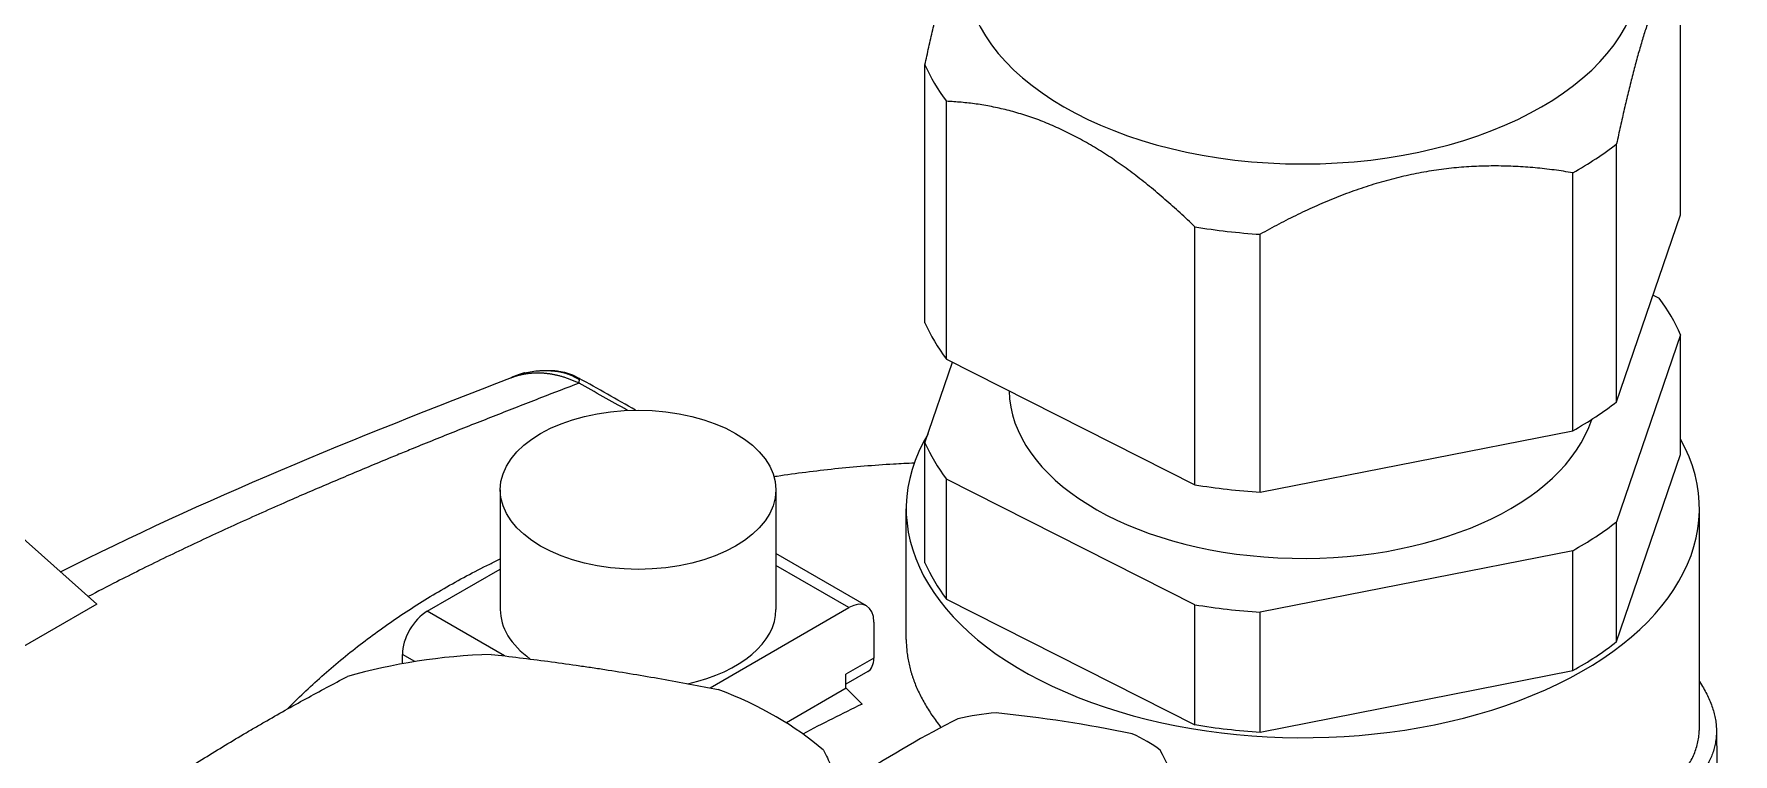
# Model space of a CAD drawing. Header units: millimetres. Extents: x 0 to 8400, y 0 to 5940.
# Drawn here: x 7435.1 to 7499.4, y 5207.3 to 5234.5 of the extents above; entities that cross this region are included whole.
import ezdxf

# ---------------------------------------------------------------- set-up
doc = ezdxf.new("R2010")
doc.units = ezdxf.units.MM
doc.header["$LTSCALE"] = 20
doc.layers.add('Visible', color=7, linetype='Continuous', lineweight=25)
doc.layers.add('Visible Narrow', color=7, linetype='Continuous', lineweight=18)

msp = doc.modelspace()

# ---------------------------------------------------------------- linework, layer by layer
at = {"layer": 'Visible'}
for p, q in [((7497.424, 5227.65), (7497.424, 5237.403)), ((7468.843, 5223.564), (7468.843, 5233.317)), ((7469.656, 5222.186), (7469.656, 5231.939)), ((7495.003, 5220.579), (7495.003, 5230.331)), ((7493.343, 5219.483), (7493.343, 5229.236)), ((7495.003, 5220.579), (7497.424, 5227.65)), ((7479.052, 5217.44), (7479.052, 5227.193)), ((7481.526, 5217.158), (7481.526, 5226.911)), ((7496.382, 5224.607), (7496.611, 5224.492)), ((7497.424, 5223.114), (7495.003, 5216.043)), ((7497.424, 5218.578), (7497.424, 5223.114)), ((7468.843, 5219.028), (7469.884, 5222.071)), ((7469.656, 5222.186), (7479.052, 5217.44)), ((7481.526, 5217.158), (7493.343, 5219.483)), ((7468.843, 5214.492), (7468.843, 5219.028)), ((7495.003, 5211.507), (7497.424, 5218.578)), ((7452.777, 5217.251), (7452.777, 5212.725)), ((7463.206, 5217.251), (7463.206, 5212.725)), ((7479.052, 5212.904), (7469.656, 5217.65)), ((7469.656, 5213.114), (7469.656, 5217.65)), ((7468.133, 5211.593), (7468.133, 5216.535)), ((7498.133, 5208.224), (7498.133, 5216.535)), ((7437.513, 5212.93), (7433.783, 5216.238)), ((7495.003, 5211.507), (7495.003, 5216.043)), ((7466.633, 5212.859), (7463.206, 5214.837)), ((7493.343, 5214.947), (7481.526, 5212.622)), ((7493.343, 5210.411), (7493.343, 5214.947)), ((7450.017, 5212.657), (7452.777, 5214.25)), ((7437.513, 5212.93), (7432.013, 5209.755)), ((7460.712, 5209.759), (7465.966, 5212.793)), ((7469.656, 5213.114), (7479.052, 5208.368)), ((7479.052, 5208.368), (7479.052, 5212.904)), ((7481.526, 5208.086), (7481.526, 5212.622)), ((7466.909, 5212.248), (7466.909, 5210.888)), ((7449.074, 5210.67), (7449.074, 5211.024)), ((7466.679, 5210.379), (7465.848, 5209.899)), ((7465.848, 5209.733), (7465.848, 5210.275)), ((7481.526, 5208.086), (7493.343, 5210.411)), ((7465.864, 5209.743), (7463.599, 5208.435)), ((7465.864, 5209.743), (7465.848, 5209.752)), ((7466.461, 5209.145), (7465.864, 5209.743)), ((7498.779, 5208.151), (7498.858, 5200.769))]:
    msp.add_line(p, q, dxfattribs=at)
for centre, major_axis, ratio, start_param, end_param in [((7483.133, 5236.947), (12.778, 0), 0.57735, 3.141593, 6.283185), ((7483.133, 5235.36), (-14.722, 0), 0.57735, 0.242719, 0.414193), ((7483.133, 5235.36), (14.722, 0), 0.57735, 5.478707, 5.650181), ((7483.133, 5235.36), (14.722, 0), 0.57735, 4.431509, 4.602983), ((7483.133, 5221.071), (14.722, 0), 0.57735, 0.242719, 0.414193), ((7483.133, 5225.607), (-14.722, 0), 0.57735, 0.242719, 0.414193), ((7483.133, 5221.071), (-11.111, 0), 0.57735, 0.012517, 2.959839), ((7483.133, 5225.607), (14.722, 0), 0.57735, 5.478707, 5.650181), ((7483.133, 5216.535), (15, 0), 0.57735, 2.808165, 6.591941), ((7483.133, 5221.071), (-14.722, 0), 0.57735, 0.242719, 0.414193), ((7483.133, 5225.607), (14.722, 0), 0.57735, 4.431509, 4.602983), ((7483.133, 5221.071), (14.722, 0), 0.57735, 5.478707, 5.650181), ((7483.133, 5216.535), (-14.722, 0), 0.57735, 0.242719, 0.414193), ((7450.017, 5211.568), (0.667, 1.155), 0.57735, 0.785398, 2.356194), ((7457.992, 5212.725), (-5.214, 0), 0.57735, 0, 0.672007), ((7457.992, 5212.725), (5.214, 0), 0.57735, 5.082229, 6.283185), ((7465.966, 5211.704), (0.667, 1.155), 0.57735, 5.497787, 7.068583), ((7483.133, 5221.071), (14.722, 0), 0.57735, 4.431509, 4.602983), ((7483.133, 5216.535), (14.722, 0), 0.57735, 5.478707, 5.650181), ((7453.278, 5202.927), (-14.056, 0), 0.57735, 4.772551, 5.175826), ((7466.123, 5211.341), (0.556, -0.962), 0.57735, 0, 0.785398), ((7453.278, 5202.927), (-14.056, 0), 0.57735, 3.725353, 4.128628), ((7507.521, 5089.959), (27.359, -123.94), 0.697902, 3.304926, 3.332741), ((7472.527, 5205.011), (-6.667, 0), 0.57735, 4.861727, 5.086649), ((7474.108, 5172.541), (39.931, -18.532), 0.788675, 1.861116, 1.982236), ((7468.205, 5171.628), (22.011, 38.124), 0.57735, 0.724838, 0.845958), ((7483.133, 5216.535), (14.722, 0), 0.57735, 4.431509, 4.602983), ((7472.527, 5205.011), (6.667, 0), 0.57735, 0.672937, 0.897859), ((7478.43, 5170.046), (-6.73, 43.505), 0.211325, 5.590711, 5.711831)]:
    msp.add_ellipse(centre, major_axis=major_axis, ratio=ratio, start_param=start_param, end_param=end_param, dxfattribs=at)
msp.add_ellipse((7457.992, 5217.251), major_axis=(5.214, 0), ratio=0.57735, dxfattribs=at)
for points, knots in [([(7468.843, 5233.317), (7468.89, 5233.541), (7468.938, 5233.764), (7468.987, 5233.984), (7469.036, 5234.204), (7469.085, 5234.422), (7469.134, 5234.636), (7469.159, 5234.743), (7469.184, 5234.85), (7469.209, 5234.955), (7469.234, 5235.061), (7469.259, 5235.165), (7469.284, 5235.269), (7469.309, 5235.373), (7469.334, 5235.475), (7469.36, 5235.577), (7469.385, 5235.678), (7469.41, 5235.779), (7469.436, 5235.878), (7469.461, 5235.977), (7469.487, 5236.075), (7469.512, 5236.172), (7469.538, 5236.269), (7469.564, 5236.364), (7469.589, 5236.458), (7469.615, 5236.552), (7469.641, 5236.645), (7469.666, 5236.736), (7469.692, 5236.828), (7469.718, 5236.917), (7469.744, 5237.006), (7469.77, 5237.094), (7469.795, 5237.181), (7469.821, 5237.266), (7469.847, 5237.351), (7469.873, 5237.435), (7469.899, 5237.517), (7469.925, 5237.599), (7469.951, 5237.68), (7469.977, 5237.758), (7470.002, 5237.837), (7470.028, 5237.914), (7470.054, 5237.99), (7470.08, 5238.065), (7470.106, 5238.139), (7470.132, 5238.212), (7470.158, 5238.284), (7470.184, 5238.355), (7470.21, 5238.424), (7470.236, 5238.493), (7470.261, 5238.561), (7470.287, 5238.626), (7470.313, 5238.692), (7470.339, 5238.756), (7470.365, 5238.819), (7470.391, 5238.881), (7470.417, 5238.942), (7470.442, 5239.001), (7470.468, 5239.06), (7470.494, 5239.118), (7470.52, 5239.173), (7470.545, 5239.229), (7470.571, 5239.283), (7470.596, 5239.336), (7470.622, 5239.388), (7470.647, 5239.439), (7470.673, 5239.489), (7470.698, 5239.538), (7470.724, 5239.585), (7470.749, 5239.632), (7470.774, 5239.678), (7470.799, 5239.722), (7470.824, 5239.765), (7470.849, 5239.808), (7470.874, 5239.85), (7470.899, 5239.89), (7470.924, 5239.93), (7470.949, 5239.968), (7470.973, 5240.005), (7470.998, 5240.042), (7471.022, 5240.078), (7471.047, 5240.112), (7471.071, 5240.147), (7471.095, 5240.18), (7471.119, 5240.212), (7471.123, 5240.216), (7471.126, 5240.221), (7471.13, 5240.225)], [0, 0, 0, 0, 0.722756, 0.722756, 0.722756, 1.448845, 1.448845, 1.448845, 1.812603, 1.812603, 1.812603, 2.176577, 2.176577, 2.176577, 2.540594, 2.540594, 2.540594, 2.904496, 2.904496, 2.904496, 3.268148, 3.268148, 3.268148, 3.631435, 3.631435, 3.631435, 3.994266, 3.994266, 3.994266, 4.356578, 4.356578, 4.356578, 4.718339, 4.718339, 4.718339, 5.079553, 5.079553, 5.079553, 5.440261, 5.440261, 5.440261, 5.800606, 5.800606, 5.800606, 6.161287, 6.161287, 6.161287, 6.522511, 6.522511, 6.522511, 6.884273, 6.884273, 6.884273, 7.246531, 7.246531, 7.246531, 7.609213, 7.609213, 7.609213, 7.972215, 7.972215, 7.972215, 8.335411, 8.335411, 8.335411, 8.698655, 8.698655, 8.698655, 9.06178, 9.06178, 9.06178, 9.424603, 9.424603, 9.424603, 9.786929, 9.786929, 9.786929, 10.14855, 10.14855, 10.14855, 10.50925, 10.50925, 10.50925, 10.869506, 10.869506, 10.869506, 10.920402, 10.920402, 10.920402, 10.920402]), ([(7497.424, 5237.403), (7497.376, 5237.349), (7497.328, 5237.29), (7497.28, 5237.226), (7497.231, 5237.162), (7497.182, 5237.093), (7497.132, 5237.018), (7497.107, 5236.98), (7497.083, 5236.941), (7497.058, 5236.901), (7497.033, 5236.861), (7497.008, 5236.819), (7496.983, 5236.776), (7496.957, 5236.733), (7496.932, 5236.688), (7496.907, 5236.642), (7496.882, 5236.595), (7496.856, 5236.547), (7496.831, 5236.498), (7496.805, 5236.448), (7496.78, 5236.397), (7496.754, 5236.345), (7496.729, 5236.292), (7496.703, 5236.238), (7496.677, 5236.182), (7496.652, 5236.126), (7496.626, 5236.068), (7496.6, 5236.009), (7496.574, 5235.95), (7496.549, 5235.889), (7496.523, 5235.827), (7496.497, 5235.764), (7496.471, 5235.7), (7496.445, 5235.634), (7496.419, 5235.568), (7496.393, 5235.501), (7496.368, 5235.432), (7496.342, 5235.363), (7496.316, 5235.292), (7496.29, 5235.22), (7496.264, 5235.147), (7496.238, 5235.073), (7496.212, 5234.998), (7496.186, 5234.922), (7496.161, 5234.845), (7496.135, 5234.766), (7496.109, 5234.687), (7496.083, 5234.606), (7496.057, 5234.524), (7496.031, 5234.441), (7496.005, 5234.357), (7495.979, 5234.272), (7495.953, 5234.187), (7495.927, 5234.099), (7495.902, 5234.011), (7495.876, 5233.922), (7495.85, 5233.832), (7495.824, 5233.741), (7495.798, 5233.649), (7495.773, 5233.557), (7495.747, 5233.462), (7495.721, 5233.368), (7495.696, 5233.273), (7495.67, 5233.176), (7495.645, 5233.079), (7495.619, 5232.981), (7495.594, 5232.882), (7495.568, 5232.783), (7495.543, 5232.683), (7495.518, 5232.581), (7495.492, 5232.48), (7495.467, 5232.378), (7495.442, 5232.274), (7495.417, 5232.171), (7495.392, 5232.067), (7495.367, 5231.962), (7495.343, 5231.857), (7495.318, 5231.751), (7495.293, 5231.644), (7495.269, 5231.538), (7495.244, 5231.43), (7495.22, 5231.323), (7495.196, 5231.215), (7495.171, 5231.106), (7495.147, 5230.997), (7495.099, 5230.778), (7495.051, 5230.556), (7495.003, 5230.331)], [0, 0, 0, 0, 0.722756, 0.722756, 0.722756, 1.448845, 1.448845, 1.448845, 1.812603, 1.812603, 1.812603, 2.176577, 2.176577, 2.176577, 2.540594, 2.540594, 2.540594, 2.904496, 2.904496, 2.904496, 3.268148, 3.268148, 3.268148, 3.631435, 3.631435, 3.631435, 3.994266, 3.994266, 3.994266, 4.356578, 4.356578, 4.356578, 4.718339, 4.718339, 4.718339, 5.079553, 5.079553, 5.079553, 5.440261, 5.440261, 5.440261, 5.800606, 5.800606, 5.800606, 6.161287, 6.161287, 6.161287, 6.522511, 6.522511, 6.522511, 6.884273, 6.884273, 6.884273, 7.246531, 7.246531, 7.246531, 7.609213, 7.609213, 7.609213, 7.972215, 7.972215, 7.972215, 8.335411, 8.335411, 8.335411, 8.698655, 8.698655, 8.698655, 9.06178, 9.06178, 9.06178, 9.424603, 9.424603, 9.424603, 9.786929, 9.786929, 9.786929, 10.14855, 10.14855, 10.14855, 10.50925, 10.50925, 10.50925, 10.869506, 10.869506, 10.869506, 11.590283, 11.590283, 11.590283, 11.590283]), ([(7479.052, 5227.193), (7478.867, 5227.371), (7478.68, 5227.548), (7478.492, 5227.721), (7478.303, 5227.895), (7478.112, 5228.065), (7477.92, 5228.232), (7477.824, 5228.315), (7477.727, 5228.398), (7477.631, 5228.48), (7477.534, 5228.561), (7477.436, 5228.642), (7477.339, 5228.721), (7477.241, 5228.801), (7477.143, 5228.879), (7477.045, 5228.956), (7476.947, 5229.033), (7476.848, 5229.109), (7476.75, 5229.184), (7476.651, 5229.259), (7476.552, 5229.332), (7476.453, 5229.405), (7476.353, 5229.477), (7476.254, 5229.548), (7476.154, 5229.617), (7476.054, 5229.687), (7475.955, 5229.755), (7475.855, 5229.821), (7475.755, 5229.888), (7475.654, 5229.953), (7475.554, 5230.016), (7475.454, 5230.08), (7475.354, 5230.142), (7475.253, 5230.202), (7475.153, 5230.263), (7475.053, 5230.321), (7474.952, 5230.379), (7474.852, 5230.436), (7474.751, 5230.491), (7474.651, 5230.545), (7474.55, 5230.599), (7474.45, 5230.652), (7474.35, 5230.702), (7474.249, 5230.753), (7474.149, 5230.802), (7474.048, 5230.85), (7473.947, 5230.897), (7473.847, 5230.943), (7473.746, 5230.987), (7473.646, 5231.031), (7473.545, 5231.074), (7473.445, 5231.115), (7473.344, 5231.156), (7473.244, 5231.195), (7473.143, 5231.233), (7473.043, 5231.27), (7472.943, 5231.306), (7472.843, 5231.341), (7472.743, 5231.375), (7472.643, 5231.408), (7472.543, 5231.439), (7472.443, 5231.47), (7472.344, 5231.5), (7472.245, 5231.527), (7472.146, 5231.555), (7472.047, 5231.582), (7471.948, 5231.607), (7471.85, 5231.632), (7471.751, 5231.655), (7471.653, 5231.677), (7471.555, 5231.699), (7471.458, 5231.719), (7471.361, 5231.738), (7471.263, 5231.757), (7471.167, 5231.774), (7471.07, 5231.791), (7470.974, 5231.807), (7470.878, 5231.822), (7470.782, 5231.835), (7470.687, 5231.849), (7470.592, 5231.861), (7470.498, 5231.872), (7470.403, 5231.883), (7470.309, 5231.892), (7470.215, 5231.901), (7470.027, 5231.918), (7469.841, 5231.931), (7469.656, 5231.939)], [0, 0, 0, 0, 0.722756, 0.722756, 0.722756, 1.448845, 1.448845, 1.448845, 1.812603, 1.812603, 1.812603, 2.176577, 2.176577, 2.176577, 2.540594, 2.540594, 2.540594, 2.904496, 2.904496, 2.904496, 3.268148, 3.268148, 3.268148, 3.631435, 3.631435, 3.631435, 3.994266, 3.994266, 3.994266, 4.356578, 4.356578, 4.356578, 4.718339, 4.718339, 4.718339, 5.079553, 5.079553, 5.079553, 5.440261, 5.440261, 5.440261, 5.800606, 5.800606, 5.800606, 6.161287, 6.161287, 6.161287, 6.522511, 6.522511, 6.522511, 6.884273, 6.884273, 6.884273, 7.246531, 7.246531, 7.246531, 7.609213, 7.609213, 7.609213, 7.972215, 7.972215, 7.972215, 8.335411, 8.335411, 8.335411, 8.698655, 8.698655, 8.698655, 9.06178, 9.06178, 9.06178, 9.424603, 9.424603, 9.424603, 9.786929, 9.786929, 9.786929, 10.14855, 10.14855, 10.14855, 10.50925, 10.50925, 10.50925, 10.869506, 10.869506, 10.869506, 11.590283, 11.590283, 11.590283, 11.590283]), ([(7493.343, 5229.236), (7493.11, 5229.275), (7492.875, 5229.311), (7492.638, 5229.342), (7492.4, 5229.373), (7492.161, 5229.401), (7491.919, 5229.423), (7491.798, 5229.434), (7491.677, 5229.444), (7491.555, 5229.453), (7491.433, 5229.461), (7491.311, 5229.469), (7491.188, 5229.475), (7491.065, 5229.481), (7490.942, 5229.485), (7490.819, 5229.489), (7490.695, 5229.492), (7490.571, 5229.494), (7490.447, 5229.494), (7490.323, 5229.495), (7490.198, 5229.494), (7490.073, 5229.491), (7489.949, 5229.489), (7489.823, 5229.485), (7489.698, 5229.479), (7489.573, 5229.473), (7489.447, 5229.466), (7489.321, 5229.458), (7489.196, 5229.449), (7489.07, 5229.439), (7488.944, 5229.427), (7488.818, 5229.415), (7488.692, 5229.401), (7488.565, 5229.386), (7488.439, 5229.371), (7488.313, 5229.354), (7488.187, 5229.336), (7488.06, 5229.318), (7487.934, 5229.298), (7487.808, 5229.276), (7487.681, 5229.254), (7487.555, 5229.231), (7487.429, 5229.206), (7487.302, 5229.181), (7487.176, 5229.155), (7487.049, 5229.126), (7486.923, 5229.098), (7486.796, 5229.068), (7486.67, 5229.037), (7486.543, 5229.005), (7486.417, 5228.972), (7486.29, 5228.938), (7486.164, 5228.903), (7486.038, 5228.867), (7485.912, 5228.829), (7485.785, 5228.791), (7485.659, 5228.751), (7485.534, 5228.711), (7485.408, 5228.67), (7485.282, 5228.627), (7485.157, 5228.583), (7485.031, 5228.539), (7484.906, 5228.494), (7484.782, 5228.447), (7484.657, 5228.401), (7484.533, 5228.353), (7484.409, 5228.303), (7484.284, 5228.254), (7484.161, 5228.203), (7484.038, 5228.152), (7483.915, 5228.1), (7483.792, 5228.047), (7483.67, 5227.992), (7483.547, 5227.938), (7483.426, 5227.883), (7483.304, 5227.827), (7483.183, 5227.77), (7483.063, 5227.713), (7482.943, 5227.655), (7482.823, 5227.596), (7482.703, 5227.537), (7482.584, 5227.477), (7482.465, 5227.417), (7482.347, 5227.355), (7482.229, 5227.293), (7481.993, 5227.169), (7481.759, 5227.042), (7481.526, 5226.911)], [0, 0, 0, 0, 0.722756, 0.722756, 0.722756, 1.448845, 1.448845, 1.448845, 1.812603, 1.812603, 1.812603, 2.176577, 2.176577, 2.176577, 2.540594, 2.540594, 2.540594, 2.904496, 2.904496, 2.904496, 3.268148, 3.268148, 3.268148, 3.631435, 3.631435, 3.631435, 3.994266, 3.994266, 3.994266, 4.356578, 4.356578, 4.356578, 4.718339, 4.718339, 4.718339, 5.079553, 5.079553, 5.079553, 5.440261, 5.440261, 5.440261, 5.800606, 5.800606, 5.800606, 6.161287, 6.161287, 6.161287, 6.522511, 6.522511, 6.522511, 6.884273, 6.884273, 6.884273, 7.246531, 7.246531, 7.246531, 7.609213, 7.609213, 7.609213, 7.972215, 7.972215, 7.972215, 8.335411, 8.335411, 8.335411, 8.698655, 8.698655, 8.698655, 9.06178, 9.06178, 9.06178, 9.424603, 9.424603, 9.424603, 9.786929, 9.786929, 9.786929, 10.14855, 10.14855, 10.14855, 10.50925, 10.50925, 10.50925, 10.869506, 10.869506, 10.869506, 11.590283, 11.590283, 11.590283, 11.590283]), ([(7453.183, 5221.486), (7453.185, 5221.487), (7453.187, 5221.488), (7453.191, 5221.49), (7453.194, 5221.491), (7453.2, 5221.493), (7453.203, 5221.495), (7453.211, 5221.498), (7453.216, 5221.5), (7453.228, 5221.505), (7453.236, 5221.509), (7453.258, 5221.518), (7453.272, 5221.523), (7453.315, 5221.541), (7453.344, 5221.553), (7453.445, 5221.591), (7453.514, 5221.615), (7453.624, 5221.649), (7453.666, 5221.66), (7453.707, 5221.671)], [0.01053487, 0.01053487, 0.01053487, 0.01053487, 0.01130984, 0.01130984, 0.01212049, 0.01212049, 0.01307441, 0.01307441, 0.0144526, 0.0144526, 0.01675505, 0.01675505, 0.02118175, 0.02118175, 0.03100513, 0.03100513, 0.0560625, 0.0560625, 0.07136828, 0.07136828, 0.07136828, 0.07136828]), ([(7454.265, 5221.754), (7454.361, 5221.759), (7454.472, 5221.762), (7454.658, 5221.763), (7454.727, 5221.762), (7454.861, 5221.754), (7454.926, 5221.748), (7455.185, 5221.713), (7455.384, 5221.655), (7455.645, 5221.528), (7455.71, 5221.493), (7455.764, 5221.463)], [0, 0, 0, 0, 0.0313888, 0.0313888, 0.0569262, 0.0569262, 0.0828443, 0.0828443, 0.1611601, 0.1611601, 0.1840093, 0.1840093, 0.1840093, 0.1840093]), ([(7463.134, 5217.75), (7463.173, 5217.757), (7463.212, 5217.763), (7463.252, 5217.769), (7463.611, 5217.824), (7463.973, 5217.875), (7464.336, 5217.921), (7464.699, 5217.968), (7465.065, 5218.01), (7465.432, 5218.049), (7465.798, 5218.087), (7466.167, 5218.122), (7466.537, 5218.152), (7466.907, 5218.182), (7467.278, 5218.208), (7467.651, 5218.231), (7467.913, 5218.246), (7468.175, 5218.26), (7468.438, 5218.271)], [48.278409, 48.278409, 48.278409, 48.278409, 48.396182, 48.396182, 48.396182, 49.476385, 49.476385, 49.476385, 50.556266, 50.556266, 50.556266, 51.635371, 51.635371, 51.635371, 52.713246, 52.713246, 52.713246, 53.469213, 53.469213, 53.469213, 53.469213]), ([(7444.735, 5208.966), (7444.934, 5209.169), (7445.137, 5209.369), (7445.344, 5209.567), (7445.568, 5209.781), (7445.797, 5209.991), (7446.03, 5210.198), (7446.262, 5210.405), (7446.499, 5210.608), (7446.74, 5210.808), (7446.981, 5211.008), (7447.227, 5211.203), (7447.476, 5211.396), (7447.725, 5211.588), (7447.978, 5211.776), (7448.234, 5211.96), (7448.491, 5212.145), (7448.752, 5212.326), (7449.017, 5212.503), (7449.282, 5212.68), (7449.55, 5212.853), (7449.823, 5213.023), (7450.096, 5213.192), (7450.372, 5213.358), (7450.652, 5213.519), (7450.933, 5213.681), (7451.217, 5213.839), (7451.504, 5213.993), (7451.792, 5214.147), (7452.083, 5214.297), (7452.378, 5214.443), (7452.51, 5214.508), (7452.643, 5214.573), (7452.777, 5214.637)], [25.935742, 25.935742, 25.935742, 25.935742, 26.931051, 26.931051, 26.931051, 28.008461, 28.008461, 28.008461, 29.084094, 29.084094, 29.084094, 30.157612, 30.157612, 30.157612, 31.228726, 31.228726, 31.228726, 32.298734, 32.298734, 32.298734, 33.368709, 33.368709, 33.368709, 34.43866, 34.43866, 34.43866, 35.508608, 35.508608, 35.508608, 36.578594, 36.578594, 36.578594, 37.059155, 37.059155, 37.059155, 37.059155]), ([(7468.133, 5211.593), (7468.133, 5211.564), (7468.134, 5211.536), (7468.134, 5211.508), (7468.136, 5211.433), (7468.139, 5211.357), (7468.145, 5211.281), (7468.151, 5211.206), (7468.158, 5211.13), (7468.168, 5211.054), (7468.178, 5210.978), (7468.19, 5210.902), (7468.204, 5210.826), (7468.218, 5210.75), (7468.234, 5210.674), (7468.252, 5210.598), (7468.269, 5210.522), (7468.289, 5210.446), (7468.311, 5210.37), (7468.322, 5210.332), (7468.334, 5210.294), (7468.346, 5210.256), (7468.358, 5210.218), (7468.37, 5210.18), (7468.383, 5210.143), (7468.409, 5210.067), (7468.437, 5209.991), (7468.467, 5209.915), (7468.497, 5209.839), (7468.529, 5209.763), (7468.564, 5209.687), (7468.598, 5209.611), (7468.634, 5209.535), (7468.672, 5209.459), (7468.71, 5209.383), (7468.75, 5209.308), (7468.793, 5209.232), (7468.835, 5209.157), (7468.879, 5209.081), (7468.925, 5209.006), (7468.971, 5208.931), (7469.02, 5208.856), (7469.07, 5208.781), (7469.12, 5208.707), (7469.172, 5208.632), (7469.226, 5208.558), (7469.28, 5208.484), (7469.336, 5208.41), (7469.393, 5208.337), (7469.413, 5208.312), (7469.433, 5208.287), (7469.452, 5208.263)], [32.255774, 32.255774, 32.255774, 32.255774, 32.40149, 32.40149, 32.40149, 32.790688, 32.790688, 32.790688, 33.179475, 33.179475, 33.179475, 33.56769, 33.56769, 33.56769, 33.955178, 33.955178, 33.955178, 34.341796, 34.341796, 34.341796, 34.534742, 34.534742, 34.534742, 34.727739, 34.727739, 34.727739, 35.114412, 35.114412, 35.114412, 35.501878, 35.501878, 35.501878, 35.889991, 35.889991, 35.889991, 36.278595, 36.278595, 36.278595, 36.667526, 36.667526, 36.667526, 37.056616, 37.056616, 37.056616, 37.445696, 37.445696, 37.445696, 37.834595, 37.834595, 37.834595, 37.965566, 37.965566, 37.965566, 37.965566]), ([(7452.433, 5211.027), (7452.79, 5210.987), (7453.148, 5210.945), (7453.506, 5210.901), (7453.864, 5210.857), (7454.222, 5210.811), (7454.58, 5210.764), (7454.938, 5210.716), (7455.296, 5210.667), (7455.654, 5210.615), (7455.833, 5210.589), (7456.012, 5210.563), (7456.191, 5210.537), (7456.371, 5210.51), (7456.55, 5210.483), (7456.729, 5210.455), (7457.087, 5210.399), (7457.445, 5210.342), (7457.803, 5210.283), (7458.161, 5210.223), (7458.519, 5210.162), (7458.877, 5210.099), (7459.235, 5210.036), (7459.593, 5209.971), (7459.951, 5209.904), (7460.309, 5209.837), (7460.667, 5209.768), (7461.025, 5209.698)], [0, 0, 0, 0, 1.001074, 1.001074, 1.001074, 2.00226, 2.00226, 2.00226, 3.003465, 3.003465, 3.003465, 3.504049, 3.504049, 3.504049, 4.004609, 4.004609, 4.004609, 5.005639, 5.005639, 5.005639, 6.006706, 6.006706, 6.006706, 7.00786, 7.00786, 7.00786, 8.009049, 8.009049, 8.009049, 8.009049]), ([(7440.705, 5206.554), (7440.966, 5206.72), (7441.228, 5206.885), (7441.49, 5207.048), (7441.752, 5207.211), (7442.014, 5207.372), (7442.277, 5207.531), (7442.539, 5207.69), (7442.801, 5207.847), (7443.063, 5208.003), (7443.194, 5208.08), (7443.325, 5208.157), (7443.456, 5208.234), (7443.587, 5208.311), (7443.719, 5208.387), (7443.85, 5208.463), (7444.112, 5208.614), (7444.374, 5208.763), (7444.636, 5208.911), (7444.898, 5209.058), (7445.16, 5209.204), (7445.422, 5209.347), (7445.685, 5209.491), (7445.947, 5209.632), (7446.209, 5209.772), (7446.471, 5209.912), (7446.733, 5210.05), (7446.994, 5210.186)], [0, 0, 0, 0, 1.001074, 1.001074, 1.001074, 2.00226, 2.00226, 2.00226, 3.003465, 3.003465, 3.003465, 3.504049, 3.504049, 3.504049, 4.004609, 4.004609, 4.004609, 5.005639, 5.005639, 5.005639, 6.006706, 6.006706, 6.006706, 7.00786, 7.00786, 7.00786, 8.009049, 8.009049, 8.009049, 8.009049]), ([(7498.133, 5209.996), (7498.187, 5209.916), (7498.237, 5209.836), (7498.284, 5209.756), (7498.33, 5209.679), (7498.372, 5209.602), (7498.411, 5209.525), (7498.451, 5209.449), (7498.487, 5209.372), (7498.52, 5209.296), (7498.553, 5209.219), (7498.583, 5209.143), (7498.61, 5209.067), (7498.636, 5208.991), (7498.66, 5208.916), (7498.68, 5208.84), (7498.701, 5208.765), (7498.718, 5208.69), (7498.732, 5208.616), (7498.746, 5208.541), (7498.757, 5208.467), (7498.765, 5208.393), (7498.772, 5208.319), (7498.777, 5208.246), (7498.778, 5208.173), (7498.78, 5208.1), (7498.778, 5208.027), (7498.773, 5207.955), (7498.768, 5207.883), (7498.76, 5207.811), (7498.749, 5207.74), (7498.744, 5207.705), (7498.738, 5207.669), (7498.73, 5207.634), (7498.723, 5207.599), (7498.716, 5207.564), (7498.707, 5207.529), (7498.69, 5207.458), (7498.669, 5207.388), (7498.646, 5207.319), (7498.623, 5207.249), (7498.596, 5207.18), (7498.567, 5207.111), (7498.537, 5207.042), (7498.504, 5206.974), (7498.468, 5206.906), (7498.433, 5206.838), (7498.394, 5206.77), (7498.352, 5206.703), (7498.31, 5206.636), (7498.265, 5206.57), (7498.217, 5206.504), (7498.169, 5206.438), (7498.118, 5206.372), (7498.064, 5206.307), (7498.009, 5206.242), (7497.952, 5206.177), (7497.892, 5206.114), (7497.833, 5206.05), (7497.77, 5205.986), (7497.704, 5205.924), (7497.638, 5205.861), (7497.57, 5205.799), (7497.498, 5205.738), (7497.427, 5205.676), (7497.353, 5205.616), (7497.276, 5205.556), (7497.199, 5205.496), (7497.119, 5205.436), (7497.037, 5205.378), (7496.996, 5205.349), (7496.954, 5205.319), (7496.912, 5205.29), (7496.869, 5205.262), (7496.826, 5205.233), (7496.782, 5205.204), (7496.694, 5205.147), (7496.604, 5205.09), (7496.511, 5205.034), (7496.417, 5204.978), (7496.321, 5204.923), (7496.223, 5204.868), (7496.124, 5204.814), (7496.023, 5204.76), (7495.919, 5204.706), (7495.815, 5204.653), (7495.709, 5204.601), (7495.6, 5204.549), (7495.492, 5204.498), (7495.38, 5204.447), (7495.267, 5204.397), (7495.153, 5204.347), (7495.037, 5204.298), (7494.919, 5204.249), (7494.8, 5204.201), (7494.679, 5204.153), (7494.556, 5204.106), (7494.433, 5204.06), (7494.307, 5204.014), (7494.179, 5203.969)], [16.462493, 16.462493, 16.462493, 16.462493, 16.977056, 16.977056, 16.977056, 17.476159, 17.476159, 17.476159, 17.976163, 17.976163, 17.976163, 18.476785, 18.476785, 18.476785, 18.97772, 18.97772, 18.97772, 19.478652, 19.478652, 19.478652, 19.979255, 19.979255, 19.979255, 20.479202, 20.479202, 20.479202, 20.978172, 20.978172, 20.978172, 21.475853, 21.475853, 21.475853, 21.724121, 21.724121, 21.724121, 21.972446, 21.972446, 21.972446, 22.470175, 22.470175, 22.470175, 22.969147, 22.969147, 22.969147, 23.469105, 23.469105, 23.469105, 23.969769, 23.969769, 23.969769, 24.470851, 24.470851, 24.470851, 24.97205, 24.97205, 24.97205, 25.473065, 25.473065, 25.473065, 25.973598, 25.973598, 25.973598, 26.473358, 26.473358, 26.473358, 26.972066, 26.972066, 26.972066, 27.469467, 27.469467, 27.469467, 27.71765, 27.71765, 27.71765, 27.96591, 27.96591, 27.96591, 28.462855, 28.462855, 28.462855, 28.960125, 28.960125, 28.960125, 29.45743, 29.45743, 29.45743, 29.954485, 29.954485, 29.954485, 30.451011, 30.451011, 30.451011, 30.947254, 30.947254, 30.947254, 31.443467, 31.443467, 31.443467, 31.939661, 31.939661, 31.939661, 31.939661]), ([(7480.222, 5203.228), (7480.42, 5203.198), (7480.62, 5203.17), (7480.82, 5203.144), (7481.02, 5203.118), (7481.221, 5203.094), (7481.422, 5203.072), (7481.623, 5203.05), (7481.824, 5203.03), (7482.025, 5203.012), (7482.226, 5202.994), (7482.427, 5202.978), (7482.628, 5202.964), (7482.728, 5202.957), (7482.829, 5202.95), (7482.929, 5202.944), (7483.029, 5202.938), (7483.13, 5202.932), (7483.23, 5202.927), (7483.431, 5202.917), (7483.632, 5202.908), (7483.833, 5202.901), (7484.035, 5202.895), (7484.236, 5202.89), (7484.437, 5202.887), (7484.639, 5202.884), (7484.84, 5202.883), (7485.04, 5202.884), (7485.241, 5202.884), (7485.441, 5202.887), (7485.64, 5202.891), (7485.839, 5202.896), (7486.038, 5202.902), (7486.236, 5202.91), (7486.433, 5202.918), (7486.63, 5202.927), (7486.826, 5202.939), (7487.021, 5202.95), (7487.216, 5202.963), (7487.409, 5202.978), (7487.601, 5202.993), (7487.793, 5203.009), (7487.983, 5203.028), (7488.172, 5203.046), (7488.361, 5203.065), (7488.547, 5203.087), (7488.64, 5203.097), (7488.733, 5203.108), (7488.825, 5203.12), (7488.917, 5203.131), (7489.009, 5203.143), (7489.101, 5203.155), (7489.284, 5203.179), (7489.465, 5203.205), (7489.645, 5203.233), (7489.825, 5203.26), (7490.003, 5203.289), (7490.179, 5203.319), (7490.355, 5203.35), (7490.529, 5203.381), (7490.701, 5203.415), (7490.873, 5203.448), (7491.043, 5203.482), (7491.21, 5203.518), (7491.377, 5203.554), (7491.542, 5203.591), (7491.705, 5203.63), (7491.868, 5203.669), (7492.029, 5203.709), (7492.187, 5203.75), (7492.345, 5203.791), (7492.5, 5203.833), (7492.653, 5203.877), (7492.806, 5203.921), (7492.956, 5203.965), (7493.104, 5204.011), (7493.252, 5204.057), (7493.397, 5204.105), (7493.539, 5204.153), (7493.681, 5204.201), (7493.821, 5204.251), (7493.957, 5204.301), (7494.094, 5204.352), (7494.228, 5204.403), (7494.358, 5204.456), (7494.489, 5204.509), (7494.617, 5204.563), (7494.742, 5204.617), (7494.866, 5204.672), (7494.988, 5204.728), (7495.107, 5204.785), (7495.166, 5204.813), (7495.224, 5204.842), (7495.282, 5204.87), (7495.34, 5204.899), (7495.397, 5204.928), (7495.453, 5204.958), (7495.565, 5205.016), (7495.674, 5205.076), (7495.78, 5205.137), (7495.886, 5205.197), (7495.989, 5205.259), (7496.089, 5205.322), (7496.188, 5205.384), (7496.285, 5205.448), (7496.377, 5205.512), (7496.47, 5205.577), (7496.56, 5205.642), (7496.646, 5205.708), (7496.732, 5205.774), (7496.814, 5205.841), (7496.893, 5205.909), (7496.972, 5205.977), (7497.047, 5206.045), (7497.119, 5206.115), (7497.19, 5206.184), (7497.258, 5206.254), (7497.322, 5206.324), (7497.386, 5206.395), (7497.446, 5206.466), (7497.503, 5206.538), (7497.559, 5206.61), (7497.612, 5206.682), (7497.661, 5206.755), (7497.71, 5206.828), (7497.755, 5206.901), (7497.796, 5206.975), (7497.838, 5207.049), (7497.875, 5207.124), (7497.909, 5207.199), (7497.943, 5207.274), (7497.973, 5207.351), (7497.999, 5207.427), (7498.026, 5207.504), (7498.048, 5207.581), (7498.067, 5207.659), (7498.085, 5207.737), (7498.1, 5207.816), (7498.111, 5207.895), (7498.122, 5207.974), (7498.129, 5208.054), (7498.132, 5208.134), (7498.133, 5208.164), (7498.133, 5208.194), (7498.133, 5208.224)], [0, 0, 0, 0, 0.547644, 0.547644, 0.547644, 1.094741, 1.094741, 1.094741, 1.640833, 1.640833, 1.640833, 2.185491, 2.185491, 2.185491, 2.457159, 2.457159, 2.457159, 2.728789, 2.728789, 2.728789, 3.27345, 3.27345, 3.27345, 3.819671, 3.819671, 3.819671, 4.367033, 4.367033, 4.367033, 4.915084, 4.915084, 4.915084, 5.463354, 5.463354, 5.463354, 6.011361, 6.011361, 6.011361, 6.558632, 6.558632, 6.558632, 7.104713, 7.104713, 7.104713, 7.649179, 7.649179, 7.649179, 7.920721, 7.920721, 7.920721, 8.192309, 8.192309, 8.192309, 8.736022, 8.736022, 8.736022, 9.280095, 9.280095, 9.280095, 9.824087, 9.824087, 9.824087, 10.367559, 10.367559, 10.367559, 10.910508, 10.910508, 10.910508, 11.453615, 11.453615, 11.453615, 11.996536, 11.996536, 11.996536, 12.539395, 12.539395, 12.539395, 13.082219, 13.082219, 13.082219, 13.625021, 13.625021, 13.625021, 14.167842, 14.167842, 14.167842, 14.710926, 14.710926, 14.710926, 15.254109, 15.254109, 15.254109, 15.525609, 15.525609, 15.525609, 15.797128, 15.797128, 15.797128, 16.341468, 16.341468, 16.341468, 16.887358, 16.887358, 16.887358, 17.434433, 17.434433, 17.434433, 17.982297, 17.982297, 17.982297, 18.53053, 18.53053, 18.53053, 19.078704, 19.078704, 19.078704, 19.626388, 19.626388, 19.626388, 20.173162, 20.173162, 20.173162, 20.718623, 20.718623, 20.718623, 21.2624, 21.2624, 21.2624, 21.806164, 21.806164, 21.806164, 22.351644, 22.351644, 22.351644, 22.898431, 22.898431, 22.898431, 23.446093, 23.446093, 23.446093, 23.994184, 23.994184, 23.994184, 24.198406, 24.198406, 24.198406, 24.198406]), ([(7465.006, 5207.399), (7465.101, 5207.208), (7465.197, 5207.015), (7465.293, 5206.82), (7465.389, 5206.624), (7465.485, 5206.427), (7465.581, 5206.229), (7465.677, 5206.03), (7465.773, 5205.829), (7465.869, 5205.626), (7465.917, 5205.525), (7465.965, 5205.423), (7466.013, 5205.32), (7466.061, 5205.218), (7466.109, 5205.115), (7466.157, 5205.012), (7466.253, 5204.805), (7466.349, 5204.596), (7466.445, 5204.385), (7466.54, 5204.175), (7466.636, 5203.962), (7466.732, 5203.747), (7466.828, 5203.533), (7466.924, 5203.317), (7467.02, 5203.098), (7467.116, 5202.88), (7467.212, 5202.66), (7467.308, 5202.439)], [0, 0, 0, 0, 1.001074, 1.001074, 1.001074, 2.00226, 2.00226, 2.00226, 3.003465, 3.003465, 3.003465, 3.504049, 3.504049, 3.504049, 4.004609, 4.004609, 4.004609, 5.005639, 5.005639, 5.005639, 6.006706, 6.006706, 6.006706, 7.00786, 7.00786, 7.00786, 8.009049, 8.009049, 8.009049, 8.009049])]:
    msp.add_open_spline(points, degree=3, knots=knots, dxfattribs=at)
for points, degree in [([(7453.707, 5221.671), (7453.881, 5221.716), (7454.075, 5221.742), (7454.265, 5221.754)], 3), ([(7436.145, 5214.143), (7441.509, 5216.867), (7447.323, 5219.234), (7453.203, 5221.494)], 3), ([(7457.897, 5220.262), (7457.186, 5220.662), (7456.475, 5221.063), (7455.763, 5221.463)], 3), ([(7455.764, 5221.463), (7455.763, 5221.463), (7455.763, 5221.463), (7455.763, 5221.463), (7455.763, 5221.463), (7455.763, 5221.463), (7455.763, 5221.463)], 6)]:
    msp.add_open_spline(points, degree=degree, dxfattribs=at)
at = {"layer": 'Visible Narrow'}
for p, q in [((7453.203, 5221.494), (7453.204, 5221.494)), ((7465.966, 5212.793), (7463.206, 5214.386)), ((7452.941, 5210.969), (7450.017, 5212.657)), ((7449.547, 5210.751), (7449.074, 5211.024)), ((7466.909, 5210.888), (7465.848, 5210.275))]:
    msp.add_line(p, q, dxfattribs=at)
msp.add_ellipse((7498.215, 5175.177), major_axis=(-90.622, -0.682), ratio=0.57229, start_param=5.43082, end_param=5.446819, dxfattribs=at)
for points, degree in [([(7453.204, 5221.494), (7453.582, 5221.64), (7453.987, 5221.716), (7454.413, 5221.721), (7454.854, 5221.652), (7455.304, 5221.506), (7455.759, 5221.282)], 6), ([(7453.707, 5221.671), (7453.633, 5221.652), (7453.56, 5221.63), (7453.486, 5221.604), (7453.407, 5221.573), (7453.315, 5221.537), (7453.204, 5221.494)], 6), ([(7454.265, 5221.754), (7454.526, 5221.769), (7454.784, 5221.758), (7455.019, 5221.736), (7455.235, 5221.695), (7455.467, 5221.605), (7455.772, 5221.41)], 6), ([(7455.759, 5221.282), (7455.762, 5221.309), (7455.764, 5221.334), (7455.767, 5221.357), (7455.769, 5221.377), (7455.771, 5221.395), (7455.772, 5221.41)], 6), ([(7457.586, 5220.253), (7456.977, 5220.596), (7456.368, 5220.939), (7455.759, 5221.282)], 3), ([(7455.772, 5221.41), (7455.773, 5221.425), (7455.773, 5221.438), (7455.772, 5221.448), (7455.771, 5221.456), (7455.768, 5221.461), (7455.764, 5221.463)], 6)]:
    msp.add_open_spline(points, degree=degree, dxfattribs=at)
for points, knots in [([(7455.759, 5221.282), (7455.285, 5221.101), (7454.812, 5220.919), (7454.068, 5220.631), (7453.796, 5220.525), (7453.253, 5220.313), (7452.982, 5220.207), (7452.44, 5219.994), (7452.169, 5219.888), (7451.628, 5219.674), (7451.358, 5219.566), (7450.819, 5219.351), (7450.55, 5219.243), (7450.013, 5219.026), (7449.745, 5218.918), (7449.39, 5218.773), (7449.302, 5218.738), (7449.215, 5218.702)], [118.110161, 118.110161, 118.110161, 118.110161, 119.653427, 119.653427, 120.544738, 120.544738, 121.436546, 121.436546, 122.328884, 122.328884, 123.221791, 123.221791, 124.115186, 124.115186, 125.009226, 125.009226, 125.300552, 125.300552, 125.300552, 125.300552]), ([(7449.215, 5218.702), (7449.035, 5218.628), (7448.855, 5218.554), (7448.408, 5218.371), (7448.141, 5218.26), (7447.61, 5218.039), (7447.344, 5217.928), (7446.815, 5217.705), (7446.55, 5217.593), (7445.759, 5217.256), (7445.234, 5217.03), (7444.078, 5216.523), (7443.448, 5216.242), (7442.51, 5215.815), (7442.199, 5215.672), (7441.578, 5215.384), (7441.27, 5215.239), (7440.655, 5214.947), (7440.349, 5214.801), (7439.74, 5214.505), (7439.437, 5214.356), (7438.847, 5214.062), (7438.559, 5213.917), (7438.274, 5213.772)], [125.300552, 125.300552, 125.300552, 125.300552, 125.903946, 125.903946, 126.79939, 126.79939, 127.69557, 127.69557, 128.592549, 128.592549, 130.389037, 130.389037, 132.576945, 132.576945, 133.672915, 133.672915, 134.770233, 134.770233, 135.86876, 135.86876, 136.968526, 136.968526, 138.022766, 138.022766, 138.022766, 138.022766])]:
    msp.add_open_spline(points, degree=3, knots=knots, dxfattribs=at)

doc.saveas('drawing.dxf')
